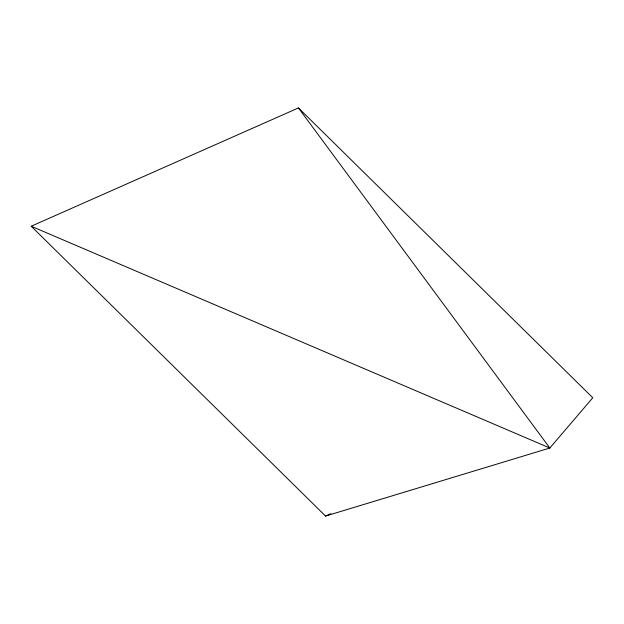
<?xml version="1.0" encoding="UTF-8"?>
<svg xmlns="http://www.w3.org/2000/svg" width="624" height="624" viewBox="0 0 624 624"><rect width="100%" height="100%" fill="white"/><g stroke="black" fill="none" stroke-linecap="round" stroke-linejoin="round"><path stroke-width="0.94" d="M31.2 226.239L298.444 107.936L592.8 397.761L549.838 448.024L325.556 516.064L31.2 226.239L549.838 448.024L298.444 107.936M325.556 516.064L330.899 513.692"/></g></svg>
